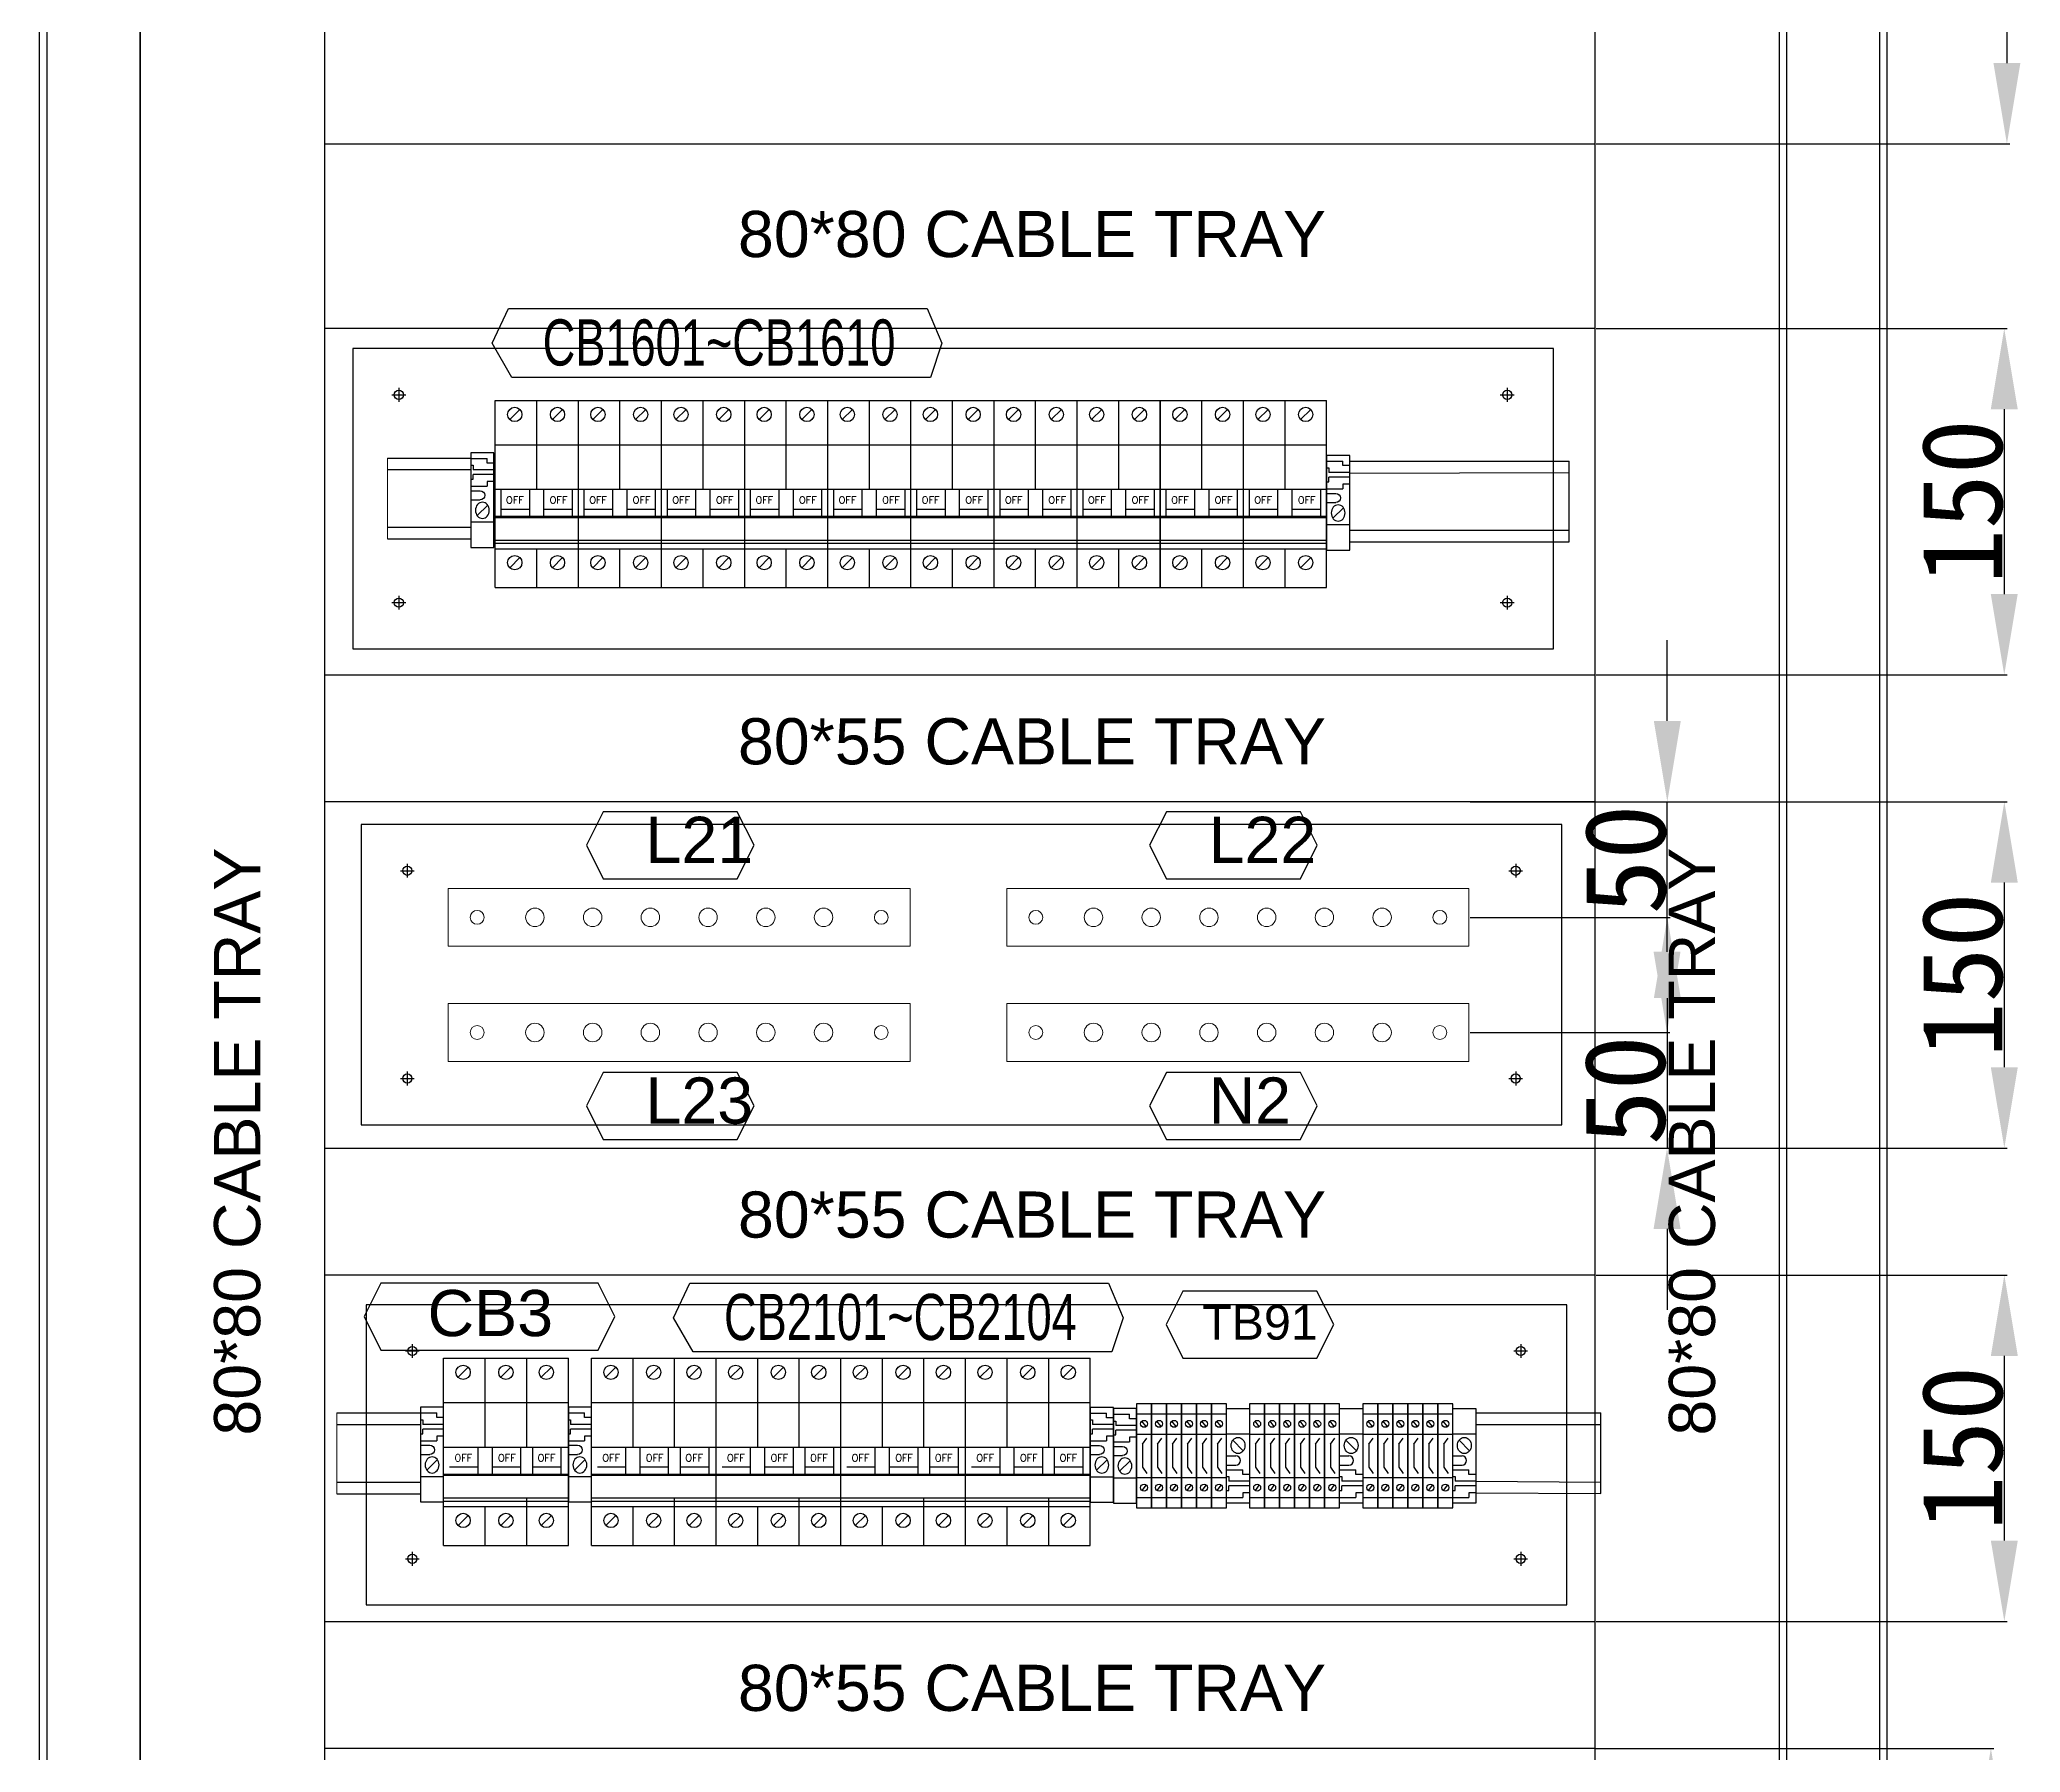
# Model space of a CAD drawing. Extents: x 81437 to 204847, y -54597 to -29444.
# Drawn here: x 87950 to 88808, y -39706 to -38964 of the extents above; entities that cross this region are included whole.
import ezdxf
from ezdxf.enums import TextEntityAlignment as Align
from ezdxf.lldxf.tags import DXFTag

# ---------------------------------------------------------------- set-up
doc = ezdxf.new("R2010")
doc.units = 0
doc.header["$LTSCALE"] = 100
doc.header["$MEASUREMENT"] = 0
for name, color, linetype in [('CABINET', 7, 'Continuous'), ('COMPONENT', 7, 'Continuous'), ('PSU', 12, 'Continuous'), ('TEXT', 7, 'Continuous')]:
    doc.layers.add(name, color=color, linetype=linetype)
doc.layers.add('细实线', color=7, linetype='Continuous', lineweight=20)
doc.styles.add('HZ', font='arial.ttf', dxfattribs={"width": 0.7})
doc.styles.add('ROMANS', font='romans', dxfattribs={"width": 0.8, "height": 2})
doc.styles.get("Standard").update_dxf_attribs({"font": ''})
doc.styles.get('Standard').set_extended_font_data('SimSun')
tags = doc.linetypes.add('CENTER2', pattern=[1.125, 0.75, -0.125, 0.125, -0.125]).pattern_tags.tags
tags[10:11] = [DXFTag(74, 4), DXFTag(75, 0), DXFTag(340, '0'), DXFTag(46, 1.0), DXFTag(50, 0.0), DXFTag(44, 0.0), DXFTag(45, 0.0)]
tags[8:9] = [DXFTag(74, 4), DXFTag(75, 0), DXFTag(340, '0'), DXFTag(46, 1.0), DXFTag(50, 0.0), DXFTag(44, 0.0), DXFTag(45, 0.0)]
tags[6:7] = [DXFTag(74, 4), DXFTag(75, 0), DXFTag(340, '0'), DXFTag(46, 1.0), DXFTag(50, 0.0), DXFTag(44, 0.0), DXFTag(45, 0.0)]
tags[4:5] = [DXFTag(74, 4), DXFTag(75, 0), DXFTag(340, '0'), DXFTag(46, 1.0), DXFTag(50, 0.0), DXFTag(44, 0.0), DXFTag(45, 0.0)]
tags = doc.linetypes.add('HIDDEN', pattern=[0.375, 0.25, -0.125]).pattern_tags.tags
tags[6:7] = [DXFTag(74, 4), DXFTag(75, 0), DXFTag(340, '0'), DXFTag(46, 1.0), DXFTag(50, 0.0), DXFTag(44, 0.0), DXFTag(45, 0.0)]
tags[4:5] = [DXFTag(74, 4), DXFTag(75, 0), DXFTag(340, '0'), DXFTag(46, 1.0), DXFTag(50, 0.0), DXFTag(44, 0.0), DXFTag(45, 0.0)]
tags = doc.linetypes.add('HIDDEN2', pattern=[0.1875, 0.125, -0.0625]).pattern_tags.tags
tags[6:7] = [DXFTag(74, 4), DXFTag(75, 0), DXFTag(340, '0'), DXFTag(46, 1.0), DXFTag(50, 0.0), DXFTag(44, 0.0), DXFTag(45, 0.0)]
tags[4:5] = [DXFTag(74, 4), DXFTag(75, 0), DXFTag(340, '0'), DXFTag(46, 1.0), DXFTag(50, 0.0), DXFTag(44, 0.0), DXFTag(45, 0.0)]
doc.dimstyles.new('ISO-25', dxfattribs={"dimtxt": 35, "dimasz": 35, "dimexe": 1.25, "dimexo": 0.625, "dimtad": 1, "dimtoh": 1, "dimdec": 0, "dimtxsty": 'Standard', "dimcen": 2.5, "dimadec": 0, "dimazin": 0, "dimtfac": 1, "dimtdec": 0, "dimtmove": 0, "dimatfit": 3, "dimfxl": 1, "dimarcsym": 0})

# ---------------------------------------------------------------- blocks, each defined once
blk = doc.blocks.new('*D210')
at = {"color": 0, "lineweight": -2, "transparency": 16777216}
for p, q in [((88624.5, -38729.59), (88803.58, -38729.59)), ((88802.33, -38764.59), (88802.33, -38974.61)), ((88624.5, -39009.61), (88803.58, -39009.61))]:
    blk.add_line(p, q, dxfattribs=at)
at = {"color": 0, "transparency": 16777216}
for points in [[(88808.16, -38764.59), (88796.5, -38764.59), (88802.33, -38729.59)], [(88796.5, -38974.61), (88808.16, -38974.61), (88802.33, -39009.61)]]:
    blk.add_solid(points, dxfattribs=at)
at = {"layer": 'Defpoints', "color": 0, "transparency": 16777216}
for p in [(88623.88, -38729.59), (88623.88, -39009.61), (88802.33, -39009.61)]:
    blk.add_point(p, dxfattribs=at)
at = {"color": 0, "transparency": 16777216, "insert": (88784.2, -38869.6), "char_height": 35, "attachment_point": 5, "rotation": 90}
blk.add_mtext('280', dxfattribs=at)
blk = doc.blocks.new('*D211')
at = {"color": 0, "lineweight": -2, "transparency": 16777216}
for p, q in [((88624.5, -39089.61), (88802.43, -39089.61)), ((88801.18, -39124.61), (88801.18, -39204.61)), ((88624.5, -39239.61), (88802.43, -39239.61))]:
    blk.add_line(p, q, dxfattribs=at)
at = {"color": 0, "transparency": 16777216}
for points in [[(88807.02, -39124.61), (88795.35, -39124.61), (88801.18, -39089.61)], [(88795.35, -39204.61), (88807.02, -39204.61), (88801.18, -39239.61)]]:
    blk.add_solid(points, dxfattribs=at)
at = {"layer": 'Defpoints', "color": 0, "transparency": 16777216}
for p in [(88623.88, -39089.61), (88623.88, -39239.61), (88801.18, -39239.61)]:
    blk.add_point(p, dxfattribs=at)
at = {"color": 0, "transparency": 16777216, "insert": (88783.06, -39164.61), "char_height": 35, "attachment_point": 5, "rotation": 90}
blk.add_mtext('150', dxfattribs=at)
blk = doc.blocks.new('*D212')
at = {"color": 0, "lineweight": -2, "transparency": 16777216}
for p, q in [((88624.5, -39294.61), (88802.46, -39294.61)), ((88801.21, -39329.61), (88801.21, -39409.61)), ((88624.5, -39444.61), (88802.46, -39444.61))]:
    blk.add_line(p, q, dxfattribs=at)
at = {"color": 0, "transparency": 16777216}
for points in [[(88807.04, -39329.61), (88795.37, -39329.61), (88801.21, -39294.61)], [(88795.37, -39409.61), (88807.04, -39409.61), (88801.21, -39444.61)]]:
    blk.add_solid(points, dxfattribs=at)
at = {"layer": 'Defpoints', "color": 0, "transparency": 16777216}
for p in [(88623.88, -39294.61), (88623.88, -39444.61), (88801.21, -39444.61)]:
    blk.add_point(p, dxfattribs=at)
at = {"color": 0, "transparency": 16777216, "insert": (88783.08, -39369.61), "char_height": 35, "attachment_point": 5, "rotation": 90}
blk.add_mtext('150', dxfattribs=at)
blk = doc.blocks.new('*D214')
at = {"color": 0, "lineweight": -2, "transparency": 16777216}
for p, q in [((88624.5, -39499.61), (88802.46, -39499.61)), ((88801.21, -39534.61), (88801.21, -39614.61)), ((88624.5, -39649.61), (88802.46, -39649.61))]:
    blk.add_line(p, q, dxfattribs=at)
at = {"color": 0, "transparency": 16777216}
for points in [[(88807.04, -39534.61), (88795.37, -39534.61), (88801.21, -39499.61)], [(88795.37, -39614.61), (88807.04, -39614.61), (88801.21, -39649.61)]]:
    blk.add_solid(points, dxfattribs=at)
at = {"layer": 'Defpoints', "color": 0, "transparency": 16777216}
for p in [(88623.88, -39499.61), (88623.88, -39649.61), (88801.21, -39649.61)]:
    blk.add_point(p, dxfattribs=at)
at = {"color": 0, "transparency": 16777216, "insert": (88783.08, -39574.61), "char_height": 35, "attachment_point": 5, "rotation": 90}
blk.add_mtext('150', dxfattribs=at)
blk = doc.blocks.new('*D217')
at = {"color": 0, "lineweight": -2, "transparency": 16777216}
for p, q in [((88623.88, -39704.61), (88796.64, -39704.61)), ((88795.39, -39739.61), (88795.39, -39819.61)), ((88623.88, -39854.61), (88796.64, -39854.61))]:
    blk.add_line(p, q, dxfattribs=at)
at = {"color": 0, "transparency": 16777216}
for points in [[(88801.23, -39739.61), (88789.56, -39739.61), (88795.39, -39704.61)], [(88789.56, -39819.61), (88801.23, -39819.61), (88795.39, -39854.61)]]:
    blk.add_solid(points, dxfattribs=at)
at = {"layer": 'Defpoints', "color": 0, "transparency": 16777216}
for p in [(88623.25, -39704.61), (88623.25, -39854.61), (88795.39, -39854.61)]:
    blk.add_point(p, dxfattribs=at)
at = {"color": 0, "transparency": 16777216, "insert": (88777.27, -39779.61), "char_height": 35, "attachment_point": 5, "rotation": 90}
blk.add_mtext('150', dxfattribs=at)
blk = doc.blocks.new('空开3P')
at = {"layer": 'COMPONENT', "color": 6, "linetype": 'HIDDEN', "ltscale": 0.2}
for p, q in [((185939.19, 105389.42, 63738.88), (185943.58, 105393.8, 63738.88)), ((185957.71, 105389.42, 63738.88), (185962.1, 105393.8, 63738.88)), ((185975.2, 105389.42, 63738.88), (185979.59, 105393.8, 63738.88)), ((185939.19, 105325.23, 63738.88), (185943.58, 105329.61, 63738.88)), ((185957.71, 105325.23, 63738.88), (185962.1, 105329.61, 63738.88)), ((185975.2, 105325.23, 63738.88), (185979.59, 105329.61, 63738.88))]:
    blk.add_line(p, q, dxfattribs=at)
for centre in [(185941.39, 105391.61, 63738.88), (185959.9, 105391.61, 63738.88), (185977.39, 105391.61, 63738.88), (185941.39, 105327.42, 63738.88), (185959.9, 105327.42, 63738.88), (185977.39, 105327.42, 63738.88)]:
    blk.add_circle(centre, 3.1, dxfattribs=at)
at = {"layer": 'PSU', "linetype": 'HIDDEN', "ltscale": 0.2}
for p, q in [((185932.95, 105397.65, 63738.88), (185968.95, 105397.65, 63738.88)), ((185932.95, 105378.45, 63738.88), (185932.95, 105397.65, 63738.88)), ((185950.95, 105378.45, 63738.88), (185950.95, 105397.65, 63738.88)), ((185968.95, 105397.65, 63738.88), (185986.95, 105397.65, 63738.88)), ((185968.95, 105378.45, 63738.88), (185968.95, 105397.65, 63738.88)), ((185968.95, 105378.45, 63738.88), (185968.95, 105397.65, 63738.88)), ((185986.95, 105378.45, 63738.88), (185986.95, 105397.65, 63738.88)), ((185968.95, 105359.22, 63738.88), (185968.95, 105378.45, 63738.88)), ((185968.95, 105316.65, 63738.88), (185968.95, 105337.19, 63738.88)), ((185932.95, 105316.65, 63738.88), (185932.95, 105333.45, 63738.88)), ((185950.95, 105316.65, 63738.88), (185950.95, 105333.45, 63738.88)), ((185968.95, 105316.65, 63738.88), (185968.95, 105333.45, 63738.88)), ((185968.95, 105316.65, 63738.88), (185968.95, 105330.42, 63738.88)), ((185986.95, 105316.65, 63738.88), (185986.95, 105333.45, 63738.88)), ((185932.95, 105316.65, 63738.88), (185968.95, 105316.65, 63738.88)), ((185968.95, 105316.65, 63738.88), (185986.95, 105316.65, 63738.88))]:
    blk.add_line(p, q, dxfattribs=at)
at = {"layer": 'PSU'}
for p, q in [((185932.95, 105378.45, 63738.88), (185968.95, 105378.45, 63738.88)), ((185932.95, 105333.45, 63738.88), (185932.95, 105378.45, 63738.88)), ((185950.95, 105359.22, 63738.88), (185950.95, 105378.45, 63738.88)), ((185968.95, 105378.45, 63738.88), (185986.95, 105378.45, 63738.88)), ((185968.95, 105359.22, 63738.88), (185968.95, 105378.45, 63738.88)), ((185968.95, 105359.22, 63738.88), (185968.95, 105378.45, 63738.88)), ((185986.95, 105333.45, 63738.88), (185986.95, 105378.45, 63738.88)), ((185932.95, 105359.22, 63738.88), (185950.95, 105359.22, 63738.88)), ((185947.87, 105347.54, 63738.88), (185947.87, 105359.22, 63738.88)), ((185950.95, 105359.22, 63738.88), (185968.95, 105359.22, 63738.88)), ((185954.04, 105347.54, 63738.88), (185954.04, 105359.22, 63738.88)), ((185966.38, 105347.54, 63738.88), (185966.38, 105359.22, 63738.88)), ((185968.95, 105359.22, 63738.88), (185986.95, 105359.22, 63738.88)), ((185971.52, 105347.54, 63738.88), (185971.52, 105359.22, 63738.88)), ((185983.87, 105347.54, 63738.88), (185983.87, 105359.22, 63738.88)), ((185932.95, 105347.54, 63738.88), (185968.95, 105347.54, 63738.88)), ((185932.95, 105347.03, 63738.88), (185968.95, 105347.03, 63738.88)), ((185935.52, 105350.63, 63738.88), (185947.87, 105350.63, 63738.88)), ((185954.04, 105350.63, 63738.88), (185966.38, 105350.63, 63738.88)), ((185968.95, 105347.54, 63738.88), (185986.95, 105347.54, 63738.88)), ((185968.95, 105347.03, 63738.88), (185986.95, 105347.03, 63738.88)), ((185971.52, 105350.63, 63738.88), (185983.87, 105350.63, 63738.88)), ((185932.95, 105337.19, 63738.88), (185968.95, 105337.19, 63738.88)), ((185968.95, 105337.19, 63738.88), (185986.95, 105337.19, 63738.88)), ((185968.95, 105333.45, 63738.88), (185968.95, 105337.19, 63738.88)), ((185968.95, 105333.45, 63738.88), (185968.95, 105337.19, 63738.88)), ((185932.95, 105335.81, 63738.88), (185968.95, 105335.81, 63738.88)), ((185932.95, 105333.45, 63738.88), (185968.95, 105333.45, 63738.88)), ((185950.95, 105333.45, 63738.88), (185950.95, 105333.45, 63738.88)), ((185968.95, 105335.81, 63738.88), (185986.95, 105335.81, 63738.88)), ((185968.95, 105333.45, 63738.88), (185986.95, 105333.45, 63738.88))]:
    blk.add_line(p, q, dxfattribs=at)
at = {"layer": 'TEXT', "style": 'ROMANS'}
for p in [(185941.47, 105354.54, 63738.88), (185960.32, 105354.54, 63738.88), (185977.48, 105354.54, 63738.88)]:
    blk.add_text('OFF', height=3.086, dxfattribs=at).set_placement(p, align=Align.MIDDLE)
blk = doc.blocks.new('堵头')
at = {"color": 53}
for p, q in [((0, -41), (0, 0)), ((0, 0), (10, 0)), ((10, 0), (10, -41)), ((0, -11), (10, -11)), ((7.28, -18.33), (2.72, -13.78)), ((0, -20.55), (4, -20.55)), ((0, -24.55), (4, -24.55)), ((0, -26.55), (7, -26.55)), ((0, -29.55), (1, -29.55)), ((1, -29.55), (1, -31.55)), ((10, -31.55), (1, -31.55)), ((10, -33.55), (1, -33.55)), ((1, -35.55), (1, -33.55)), ((7, -28.55), (7, -26.55)), ((10, -28.55), (7, -28.55)), ((0, -35.55), (1, -35.55)), ((0, -38.55), (7, -38.55)), ((10, -41), (0, -41)), ((10, -36.55), (7, -36.55)), ((7, -36.55), (7, -38.55))]:
    blk.add_line(p, q, dxfattribs=at)
blk.add_arc((4, -22.55), 2, 270, 90, dxfattribs=at)
blk.add_ellipse((5, -16.05), major_axis=(0, -3.5), ratio=0.857143, start_param=4.712389, end_param=10.995574, dxfattribs=at)
blk = doc.blocks.new('*D229')
at = {"color": 0, "lineweight": -2, "transparency": 16777216}
for p, q in [((88655.26, -39259.61), (88655.26, -39224.61)), ((88569.82, -39294.61), (88656.51, -39294.61)), ((88655.26, -39344.66), (88655.26, -39294.61)), ((88569.82, -39344.66), (88656.51, -39344.66)), ((88655.26, -39379.66), (88655.26, -39414.66))]:
    blk.add_line(p, q, dxfattribs=at)
at = {"color": 0, "transparency": 16777216}
for points in [[(88649.43, -39259.61), (88661.1, -39259.61), (88655.26, -39294.61)], [(88661.1, -39379.66), (88649.43, -39379.66), (88655.26, -39344.66)]]:
    blk.add_solid(points, dxfattribs=at)
at = {"layer": 'Defpoints', "color": 0, "transparency": 16777216}
for p in [(88569.2, -39294.61), (88655.26, -39294.61), (88569.2, -39344.66)]:
    blk.add_point(p, dxfattribs=at)
at = {"color": 0, "transparency": 16777216, "insert": (88637.14, -39319.63), "char_height": 35, "attachment_point": 5, "rotation": 90}
blk.add_mtext('50', dxfattribs=at)
blk = doc.blocks.new('*D230')
at = {"color": 0, "lineweight": -2, "transparency": 16777216}
for p, q in [((88655.14, -39359.54), (88655.14, -39324.54)), ((88569.89, -39394.54), (88656.39, -39394.54)), ((88655.14, -39394.54), (88655.14, -39444.61)), ((88569.89, -39444.61), (88656.39, -39444.61)), ((88655.14, -39479.61), (88655.14, -39514.61))]:
    blk.add_line(p, q, dxfattribs=at)
at = {"color": 0, "transparency": 16777216}
for points in [[(88649.31, -39359.54), (88660.98, -39359.54), (88655.14, -39394.54)], [(88660.98, -39479.61), (88649.31, -39479.61), (88655.14, -39444.61)]]:
    blk.add_solid(points, dxfattribs=at)
at = {"layer": 'Defpoints', "color": 0, "transparency": 16777216}
for p in [(88569.26, -39394.54), (88569.26, -39444.61), (88655.14, -39444.61)]:
    blk.add_point(p, dxfattribs=at)
at = {"color": 0, "transparency": 16777216, "insert": (88637.02, -39419.57), "char_height": 35, "attachment_point": 5, "rotation": 90}
blk.add_mtext('50', dxfattribs=at)
blk = doc.blocks.new('Z$W@#31031')
at = {"color": 53}
for p, q in [((0, 45), (0, 0)), ((6.5, 45), (0, 45)), ((6.5, 0), (6.5, 45)), ((0, 40.63), (6.5, 40.63)), ((0, 31.89), (6.5, 31.89)), ((2.6, 27.5), (4.44, 30.12)), ((2.6, 27.61), (2.6, 17.39)), ((2.6, 17.5), (4.44, 14.88)), ((0, 13.11), (6.5, 13.11)), ((0, 4.37), (6.5, 4.37)), ((0, 0), (6.5, 0))]:
    blk.add_line(p, q, dxfattribs=at)
at = {"color": 53, "linetype": 'HIDDEN2'}
for p, q in [((4.15, 35.13), (2.35, 37.54)), ((4.15, 9.87), (2.35, 7.46))]:
    blk.add_line(p, q, dxfattribs=at)
at = {"color": 53}
for centre in [(3.28, 36.32), (3.28, 8.68)]:
    blk.add_circle(centre, 1.5, dxfattribs=at)
blk = doc.blocks.new('2P空开')
at = {"layer": 'COMPONENT', "color": 6, "linetype": 'HIDDEN', "ltscale": 0.2}
for p, q in [((-11.76, -8.23), (-7.37, -3.86)), ((6.76, -8.23), (11.15, -3.86)), ((-11.76, -72.42), (-7.37, -68.04)), ((6.76, -72.42), (11.15, -68.04))]:
    blk.add_line(p, q, dxfattribs=at)
for centre in [(-9.56, -6.04), (8.95, -6.04), (-9.56, -70.23), (8.95, -70.23)]:
    blk.add_circle(centre, 3.1, dxfattribs=at)
at = {"layer": 'PSU', "linetype": 'HIDDEN', "ltscale": 0.2}
for p, q in [((-18, 0), (18, 0)), ((-18, -19.21), (-18, 0)), ((0, -19.21), (0, 0)), ((18, -19.21), (18, 0)), ((18, -81), (18, -19.21)), ((-18, -81), (-18, -64.21)), ((0, -81), (0, -64.21)), ((18, -81), (18, -67.23)), ((-18, -81), (18, -81))]:
    blk.add_line(p, q, dxfattribs=at)
at = {"layer": 'PSU'}
for p, q in [((-18, -19.21), (18, -19.21)), ((-18, -64.21), (-18, -19.21)), ((0, -38.43), (0, -19.21)), ((18, -64.21), (18, -19.21)), ((-18, -38.43), (0, -38.43)), ((-15.43, -50.11), (-15.43, -38.43)), ((-3.09, -50.11), (-3.09, -38.43)), ((0, -38.43), (18, -38.43)), ((3.09, -50.11), (3.09, -38.43)), ((15.43, -50.11), (15.43, -38.43)), ((-18, -50.11), (18, -50.11)), ((-18, -50.62), (18, -50.62)), ((-15.43, -47.02), (-3.09, -47.02)), ((3.09, -47.02), (15.43, -47.02)), ((-18, -60.46), (18, -60.46)), ((-18, -61.84), (18, -61.84)), ((-18, -64.21), (18, -64.21)), ((0, -64.21), (0, -64.21))]:
    blk.add_line(p, q, dxfattribs=at)
at = {"layer": 'TEXT', "style": 'ROMANS'}
for p in [(-9.48, -43.11), (9.37, -43.11)]:
    blk.add_text('OFF', height=3.086, dxfattribs=at).set_placement(p, align=Align.MIDDLE)

msp = doc.modelspace()

# ---------------------------------------------------------------- linework, layer by layer
at = {"color": 7}
for p, q in [((87950.38, -40681.09), (87950.38, -38571.09)), ((87950.38, -40681.09), (87950.38, -38571.09)), ((88750.38, -38571.09), (88750.38, -40681.09)), ((88750.38, -38571.09), (88750.38, -40681.09)), ((87993.88, -40527.59), (87993.88, -38614.59)), ((88706.88, -38692.59), (88706.88, -40527.59)), ((87993.88, -38695.09), (87993.88, -40495.39))]:
    msp.add_line(p, q, dxfattribs=at)
at = {"color": 7, "linetype": 'HIDDEN'}
for p, q in [((87953.58, -40571.09), (87953.58, -38571.09)), ((87953.58, -40571.09), (87953.58, -38571.09)), ((88747.18, -38571.09), (88747.18, -40571.09)), ((88747.18, -38571.09), (88747.18, -40571.09))]:
    msp.add_line(p, q, dxfattribs=at)
at = {"color": 4, "linetype": 'CENTER2'}
for p, q in [((88102.95, -39118.34, -63738.88), (88108.95, -39118.34, -63738.88)), ((88105.95, -39115.34, -63738.88), (88105.95, -39121.34, -63738.88)), ((88582.95, -39118.34, -63738.88), (88588.95, -39118.34, -63738.88)), ((88585.95, -39115.34, -63738.88), (88585.95, -39121.34, -63738.88)), ((88585.95, -39115.34, -63738.88), (88585.95, -39121.34, -63738.88)), ((88102.95, -39208.34, -63738.88), (88108.95, -39208.34, -63738.88)), ((88105.95, -39205.34, -63738.88), (88105.95, -39211.34, -63738.88)), ((88582.95, -39208.34, -63738.88), (88588.95, -39208.34, -63738.88)), ((88585.95, -39205.34, -63738.88), (88585.95, -39211.34, -63738.88)), ((88106.62, -39324.47, -63738.88), (88112.62, -39324.47, -63738.88)), ((88109.62, -39321.47, -63738.88), (88109.62, -39327.47, -63738.88)), ((88586.62, -39324.47, -63738.88), (88592.62, -39324.47, -63738.88)), ((88589.62, -39321.47, -63738.88), (88589.62, -39327.47, -63738.88)), ((88589.62, -39321.47, -63738.88), (88589.62, -39327.47, -63738.88)), ((88106.62, -39414.47, -63738.88), (88112.62, -39414.47, -63738.88)), ((88109.62, -39411.47, -63738.88), (88109.62, -39417.47, -63738.88)), ((88586.62, -39414.47, -63738.88), (88592.62, -39414.47, -63738.88)), ((88589.62, -39411.47, -63738.88), (88589.62, -39417.47, -63738.88)), ((88108.78, -39532.48), (88114.78, -39532.48)), ((88111.78, -39529.48), (88111.78, -39535.48)), ((88588.78, -39532.48), (88594.78, -39532.48)), ((88591.78, -39529.48), (88591.78, -39535.48)), ((88111.78, -39619.48), (88111.78, -39625.48)), ((88591.78, -39619.48), (88591.78, -39625.48)), ((88108.78, -39622.48), (88114.78, -39622.48)), ((88588.78, -39622.48), (88594.78, -39622.48))]:
    msp.add_line(p, q, dxfattribs=at)
at = {"linetype": 'CENTER2'}
for p, q in [((88105.86, -39118.34, -63738.88), (88106.04, -39118.34, -63738.88)), ((88105.95, -39118.43, -63738.88), (88105.95, -39118.25, -63738.88)), ((88585.86, -39118.34, -63738.88), (88586.04, -39118.34, -63738.88)), ((88585.86, -39118.34, -63738.88), (88586.04, -39118.34, -63738.88)), ((88585.95, -39118.43, -63738.88), (88585.95, -39118.25, -63738.88)), ((88585.95, -39118.43, -63738.88), (88585.95, -39118.25, -63738.88)), ((88105.86, -39208.34, -63738.88), (88106.04, -39208.34, -63738.88)), ((88105.95, -39208.43, -63738.88), (88105.95, -39208.25, -63738.88)), ((88585.86, -39208.34, -63738.88), (88586.04, -39208.34, -63738.88)), ((88585.95, -39208.43, -63738.88), (88585.95, -39208.25, -63738.88)), ((88109.53, -39324.47, -63738.88), (88109.71, -39324.47, -63738.88)), ((88109.62, -39324.56, -63738.88), (88109.62, -39324.38, -63738.88)), ((88589.53, -39324.47, -63738.88), (88589.71, -39324.47, -63738.88)), ((88589.53, -39324.47, -63738.88), (88589.71, -39324.47, -63738.88)), ((88589.62, -39324.56, -63738.88), (88589.62, -39324.38, -63738.88)), ((88589.62, -39324.56, -63738.88), (88589.62, -39324.38, -63738.88)), ((88109.53, -39414.47, -63738.88), (88109.71, -39414.47, -63738.88)), ((88109.62, -39414.56, -63738.88), (88109.62, -39414.38, -63738.88)), ((88589.53, -39414.47, -63738.88), (88589.71, -39414.47, -63738.88)), ((88589.62, -39414.56, -63738.88), (88589.62, -39414.38, -63738.88)), ((88111.69, -39532.48), (88111.87, -39532.48)), ((88111.78, -39532.57), (88111.78, -39532.39)), ((88591.69, -39532.48), (88591.87, -39532.48)), ((88591.78, -39532.57), (88591.78, -39532.39)), ((88111.69, -39622.48), (88111.87, -39622.48)), ((88111.78, -39622.57), (88111.78, -39622.39)), ((88591.69, -39622.48), (88591.87, -39622.48)), ((88591.78, -39622.57), (88591.78, -39622.39))]:
    msp.add_line(p, q, dxfattribs=at)
at = {"color": 6}
for p, q in [((88101.04, -39145.72, -63738.88), (88137.32, -39145.72, -62238.04)), ((88517.72, -39147.01, -62238.04), (88612.76, -39147.01, -125976.91)), ((88612.76, -39182.01, -125976.91), (88612.76, -39147.01, -125976.91)), ((88101.04, -39150.72, -63738.88), (88137.32, -39150.72, -62238.04)), ((88517.72, -39152.21, -62238.04), (88612.76, -39152.01, -125976.91)), ((88101.04, -39175.72, -63738.88), (88137.32, -39175.72, -62238.04)), ((88101.04, -39180.72, -63738.88), (88137.32, -39180.72, -62238.04)), ((88517.72, -39176.9, -62238.04), (88612.76, -39176.96, -125976.91)), ((88517.72, -39176.9, -62238.04), (88612.76, -39176.96, -125976.91)), ((88517.72, -39182.01, -62238.04), (88612.76, -39182.01, -125976.91)), ((88079.07, -39559.34, -63738.88), (88115.35, -39559.34, -62238.04)), ((88572.37, -39559.29, -62238.04), (88626.43, -39559.29)), ((88626.43, -39594.29), (88626.43, -39559.29)), ((88079.07, -39564.34, -63738.88), (88115.35, -39564.34, -62238.04)), ((88572.37, -39564.29, -62238.04), (88626.43, -39564.29)), ((88079.07, -39589.34, -63738.88), (88115.35, -39589.34, -62238.04)), ((88079.07, -39594.34, -63738.88), (88115.34, -39594.34, -62238.04)), ((88572.37, -39588.92, -62238.04), (88626.43, -39589.24)), ((88572.37, -39593.92, -62238.04), (88626.43, -39594.29))]:
    msp.add_line(p, q, dxfattribs=at)
for points in [[(87993.88, -40450.09), (88073.88, -40450.09), (88073.88, -38649.59), (87993.88, -38649.59)], [(88623.88, -40450.09), (88703.88, -40450.09), (88703.88, -38649.59), (88623.88, -38649.59)], [(88091.78, -39642.48), (88611.78, -39642.48), (88611.78, -39512.48), (88091.78, -39512.48)]]:
    msp.add_lwpolyline(points, close=True)
for points, elevation in [([(88073.88, -39009.61), (88623.88, -39009.61), (88623.88, -39089.61), (88073.88, -39089.61)], 63738.88), ([(88085.95, -39228.34), (88605.95, -39228.34), (88605.95, -39098.34), (88085.95, -39098.34)], -63738.88), ([(88073.88, -39239.61), (88623.88, -39239.61), (88623.88, -39294.61), (88073.88, -39294.61)], 63738.88), ([(88089.62, -39434.47), (88609.62, -39434.47), (88609.62, -39304.47), (88089.62, -39304.47)], -63738.88), ([(88073.88, -39444.61), (88623.88, -39444.61), (88623.88, -39499.61), (88073.88, -39499.61)], 63738.88), ([(88073.88, -39649.61), (88623.88, -39649.61), (88623.88, -39704.61), (88073.88, -39704.61)], 63738.88)]:
    msp.add_lwpolyline(points, close=True, dxfattribs=dict(elevation=elevation))
at = {"color": 3}
for points, elevation in [([(88153.46, -39080.97), (88334.8, -39080.97), (88341.14, -39095.97), (88336.18, -39110.78), (88154.83, -39110.78), (88146.34, -39095.97), (88153.46, -39080.97)], -62238.04), ([(88192.29, -39503.06), (88098.19, -39503.06), (88090.94, -39517.57), (88098.19, -39532.09), (88192.29, -39532.09), (88199.54, -39517.57), (88192.29, -39503.06)], -63737.85), ([(88503.53, -39506.51), (88445.5, -39506.51), (88438.24, -39521.03), (88445.5, -39535.54), (88503.53, -39535.54), (88510.79, -39521.03), (88503.53, -39506.51)], -62236.04)]:
    msp.add_lwpolyline(points, dxfattribs=dict(at, elevation=elevation))
for points in [[(88252.51, -39298.92), (88194.48, -39298.92), (88187.22, -39313.44), (88194.48, -39327.95), (88252.51, -39327.95), (88259.77, -39313.44), (88252.51, -39298.92)], [(88496.36, -39298.92), (88438.33, -39298.92), (88431.08, -39313.44), (88438.33, -39327.95), (88496.36, -39327.95), (88503.62, -39313.44), (88496.36, -39298.92)], [(88252.51, -39411.84), (88194.48, -39411.84), (88187.22, -39426.36), (88194.48, -39440.88), (88252.51, -39440.88), (88259.77, -39426.36), (88252.51, -39411.84)], [(88496.36, -39411.84), (88438.33, -39411.84), (88431.08, -39426.36), (88438.33, -39440.88), (88496.36, -39440.88), (88503.62, -39426.36), (88496.36, -39411.84)], [(88231.98, -39503.08), (88413.33, -39503.08), (88419.67, -39518.08), (88414.7, -39532.89), (88233.35, -39532.89), (88224.86, -39518.08), (88231.98, -39503.08)]]:
    msp.add_lwpolyline(points, dxfattribs=at)
at = {"color": 6, "lineweight": 20}
for points in [[(88127.36, -39357.16), (88327.36, -39357.16), (88327.36, -39332.16), (88127.36, -39332.16)], [(88369.26, -39357.16), (88569.26, -39357.16), (88569.26, -39332.16), (88369.26, -39332.16)], [(88127.36, -39407.04), (88327.36, -39407.04), (88327.36, -39382.04), (88127.36, -39382.04)], [(88369.26, -39407.04), (88569.26, -39407.04), (88569.26, -39382.04), (88369.26, -39382.04)]]:
    msp.add_lwpolyline(points, close=True, dxfattribs=at)
for centre in [(88105.95, -39118.34, -63738.88), (88585.95, -39118.34, -63738.88), (88105.95, -39208.34, -63738.88), (88585.95, -39208.34, -63738.88), (88109.62, -39324.47, -63738.88), (88589.62, -39324.47, -63738.88), (88109.62, -39414.47, -63738.88), (88589.62, -39414.47, -63738.88), (88111.78, -39532.48), (88591.78, -39532.48), (88111.78, -39622.48), (88591.78, -39622.48)]:
    msp.add_circle(centre, 2)
for centre, radius in [((88139.86, -39344.66), 3), ((88164.86, -39344.66), 4), ((88189.86, -39344.66), 4), ((88214.86, -39344.66), 4), ((88239.86, -39344.66), 4), ((88264.86, -39344.66), 4), ((88289.86, -39344.66), 4), ((88314.86, -39344.66), 3), ((88381.76, -39344.66), 3), ((88406.76, -39344.66), 4), ((88431.76, -39344.66), 4), ((88456.76, -39344.66), 4), ((88481.76, -39344.66), 4), ((88506.76, -39344.66), 4), ((88531.76, -39344.66), 4), ((88556.76, -39344.66), 3), ((88139.86, -39394.54), 3), ((88164.86, -39394.54), 4), ((88189.86, -39394.54), 4), ((88214.86, -39394.54), 4), ((88239.86, -39394.54), 4), ((88264.86, -39394.54), 4), ((88289.86, -39394.54), 4), ((88314.86, -39394.54), 3), ((88381.76, -39394.54), 3), ((88406.76, -39394.54), 4), ((88431.76, -39394.54), 4), ((88456.76, -39394.54), 4), ((88481.76, -39394.54), 4), ((88506.76, -39394.54), 4), ((88531.76, -39394.54), 4), ((88556.76, -39394.54), 3)]:
    msp.add_circle(centre, radius, dxfattribs=at)
at = {"layer": '细实线', "color": 6}
for p, q in [((88101.04, -39145.72, -63738.88), (88101.04, -39180.72, -63738.88)), ((88079.07, -39559.34, -63738.88), (88079.07, -39594.34, -63738.88))]:
    msp.add_line(p, q, dxfattribs=at)

# ---------------------------------------------------------------- block references
at = {"xscale": -1, "rotation": 180}
for p in [(88137.13, -39184.42), (88507.72, -39185.57, -62238.04), (88115.35, -39597.89, -62238.04), (88179.35, -39597.89, -62238.04), (88405.37, -39597.93, -62238.04), (88415.37, -39598.37, -62238.04)]:
    msp.add_blockref('堵头', p, dxfattribs=at)
at = {"color": 7}
for p in [(88425.37, -39600.37, -62238.04), (88431.87, -39600.37, -62238.04), (88438.37, -39600.37, -62238.04), (88444.87, -39600.37, -62238.04), (88451.37, -39600.37, -62238.04), (88457.87, -39600.37, -62238.04), (88474.37, -39600.37, -62238.04), (88480.87, -39600.37, -62238.04), (88487.37, -39600.37, -62238.04), (88493.87, -39600.37, -62238.04), (88500.37, -39600.37, -62238.04), (88506.87, -39600.37, -62238.04), (88523.37, -39600.37, -62238.04), (88529.87, -39600.37, -62238.04), (88536.37, -39600.37, -62238.04), (88542.87, -39600.37, -62238.04), (88549.37, -39600.37, -62238.04), (88555.87, -39600.37, -62238.04)]:
    msp.add_blockref('Z$W@#31031', p, dxfattribs=at)
for p in [(88464.37, -39557.37, -62238.04), (88513.37, -39557.37, -62238.04), (88562.37, -39557.37, -62238.04)]:
    msp.add_blockref('堵头', p)
at = {"layer": 'CABINET'}
for p in [(88165.7, -39120.8), (88201.7, -39120.8), (88237.71, -39120.8), (88273.71, -39120.8), (88309.71, -39120.8), (88345.71, -39120.8, -62238.04), (88381.71, -39120.8, -62238.04), (88417.71, -39120.8, -62238.04), (88453.72, -39120.8, -62238.04), (88489.72, -39120.8, -62238.04)]:
    msp.add_blockref('2P空开', p, dxfattribs=at)
at = {"layer": '细实线'}
for p in [(-97807.6, -144933.32, -125976.91), (-97743.6, -144933.32, -125976.91), (-97689.59, -144933.32, -125976.91), (-97635.59, -144933.32, -125976.91), (-97581.58, -144933.32, -125976.91)]:
    msp.add_blockref('空开3P', p, dxfattribs=at)

# ---------------------------------------------------------------- texts
at = {"lineweight": 0, "style": 'HZ'}
for s, p in [('80*80 CABLE TRAY ', (88252.79, -39058.68)), ('80*55 CABLE TRAY', (88252.79, -39278.4)), ('80*55 CABLE TRAY', (88252.79, -39483.4)), ('80*55 CABLE TRAY', (88252.79, -39688.4))]:
    msp.add_text(s, height=20, dxfattribs=at).set_placement(p)
at = {"color": 0, "style": 'HZ', "width": 0.7}
for s, p in [('CB1601~CB1610', (88244.61, -39105.65, -62238.04)), ('CB2101~CB2104', (88323.14, -39527.75))]:
    msp.add_text(s, height=20, dxfattribs=at).set_placement(p, align=Align.CENTER)
at = {"color": 0, "style": 'HZ'}
for s, height, p in [('L21', 20, (88212.76, -39321.09)), ('L22', 20, (88456.61, -39321.09)), ('L23', 20, (88212.76, -39434.01)), ('N2', 20, (88456.61, -39434.01)), ('CB3', 20, (88118.39, -39526.07, -63737.85)), ('TB91', 15, (88453.8, -39527.59, -62236.04))]:
    msp.add_text(s, height=height, dxfattribs=at).set_placement(p)
at = {"lineweight": 0, "style": 'HZ'}
for p in [(88045.91, -39569.14), (88675.91, -39569.14)]:
    msp.add_text('80*80 CABLE TRAY', height=20, rotation=90, dxfattribs=at).set_placement(p)

# ---------------------------------------------------------------- dimensions: what is measured, and where the dimension line sits
at = {"color": 3}
for base, p1, p2, picture, middle in [((88802.33, -39009.61), (88623.88, -38729.59), (88623.88, -39009.61, 63738.88), '*D210', (88784.2, -38869.6)), ((88801.18, -39239.61), (88623.88, -39089.61, 63738.88), (88623.88, -39239.61, 63738.88), '*D211', (88783.06, -39164.61)), ((88655.26, -39294.61), (88569.2, -39344.66, 127477.75), (88569.2, -39294.61, 63738.88), '*D229', (88637.14, -39319.63)), ((88801.21, -39444.61), (88623.88, -39294.61, 63738.88), (88623.88, -39444.61, 63738.88), '*D212', (88783.08, -39369.61)), ((88655.14, -39444.61, -127477.75), (88569.26, -39394.54), (88569.26, -39444.61, -63738.88), '*D230', (88637.02, -39419.57, -127477.75)), ((88801.21, -39649.61), (88623.88, -39499.61, 63738.88), (88623.88, -39649.61, 63738.88), '*D214', (88783.08, -39574.61)), ((88795.39, -39854.61, 63738.88), (88623.25, -39704.61, 63738.88), (88623.25, -39854.61, 63738.88), '*D217', (88777.27, -39779.61, 63738.88))]:
    dim = msp.add_linear_dim(base=base, p1=p1, p2=p2, angle=90, dimstyle='ISO-25', dxfattribs=at)
    dim.commit()
    dim.dimension.update_dxf_attribs({"geometry": picture, "text_midpoint": middle})

doc.saveas('drawing.dxf')
